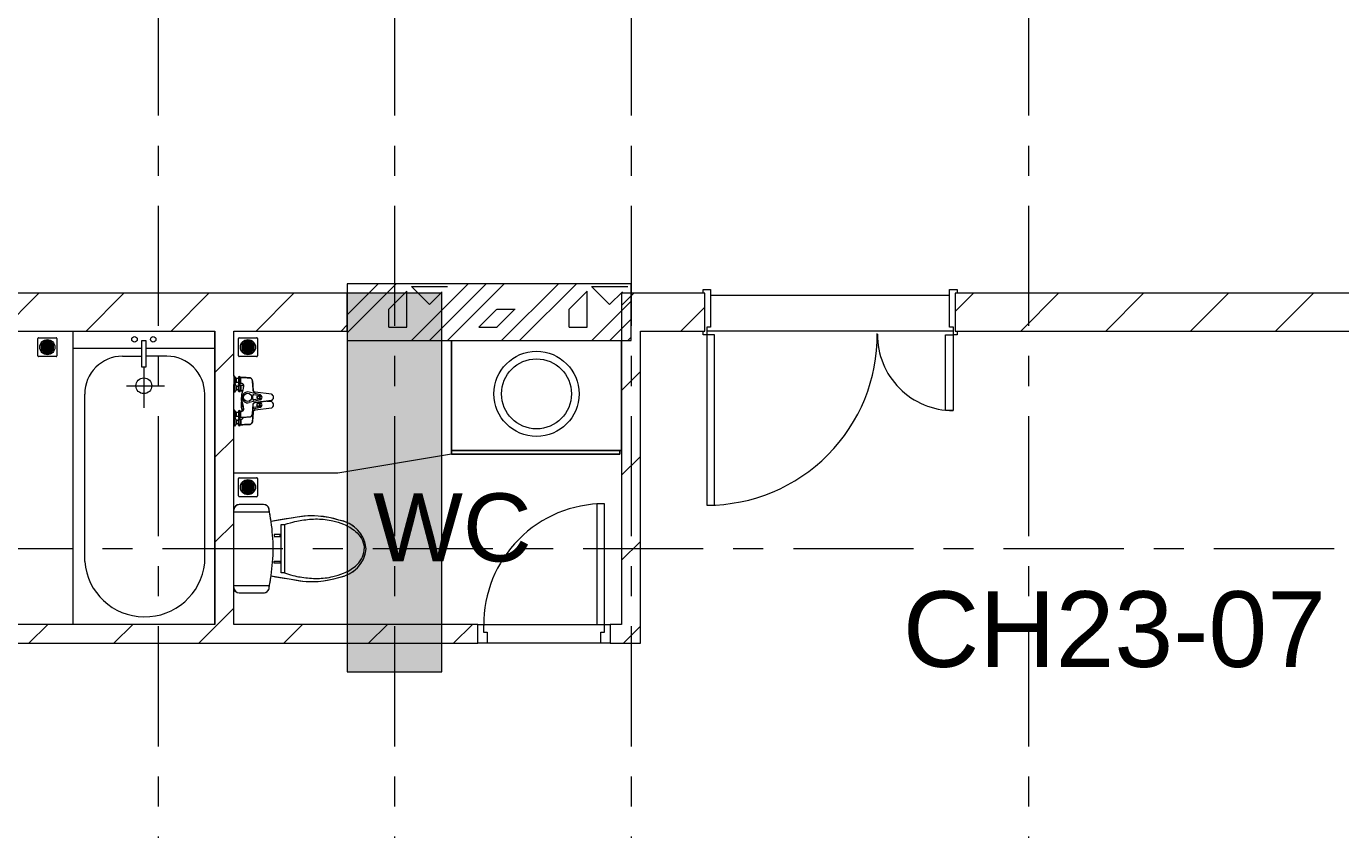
# Model space of a CAD drawing. Header units: millimetres. Extents: x -20144 to 117103, y -11426 to 48263.
# Drawn here: x 93754 to 100701, y 6965 to 11211 of the extents above; entities that cross this region are included whole.
import ezdxf

# ---------------------------------------------------------------- set-up
doc = ezdxf.new("R2010")
doc.units = ezdxf.units.MM
doc.linetypes.add('Grid Line', pattern=[22.225, 12.7, -3.175, 3.175, -3.175])
for name, color, linetype, lineweight in [('CHU', 181, 'Continuous', 5), ('CUA', 31, 'Continuous', 9), ('HATCH-TUONG', 152, 'Continuous', 9), ('NET CAT', 3, 'Continuous', 5), ('NET-CAT', 3, 'Continuous', 9), ('NET-THAY', 2, 'Continuous', 15), ('THIET-BI', 44, 'Continuous', 5), ('TRUC', 225, 'Continuous', 5)]:
    doc.layers.add(name, color=color, linetype=linetype, lineweight=lineweight)
doc.styles.add('Arial_4', font='arial.ttf', dxfattribs={"height": 360})
doc.styles.add('Arial_5', font='arial.ttf', dxfattribs={"height": 400})
pattern_1 = [(45, (71000, 0), (-224.5064, 224.5064), [])]

# ---------------------------------------------------------------- blocks, each defined once
blk = doc.blocks.new('ALC1807-ASCENT PLAZA-KET CAU 1_rvt-1-MẶT BẰNG TẦNG 5 ĐẾN TẦNG 22')
at = {"layer": 'NET CAT'}
blk.add_hatch(color=7, dxfattribs=at).paths.add_polyline_path([(24950.5, 7799.9), (24950.5, 9799.9), (24450.5, 9799.9), (24450.5, 7799.9)], flags=0)
at = {"layer": 'NET CAT', "color": 90, "lineweight": 13}
for p, q in [((24950.5, 9799.9), (24450.5, 9799.9)), ((24450.5, 9799.9), (24450.5, 7799.9)), ((24950.5, 7799.9), (24950.5, 9799.9)), ((24450.5, 7799.9), (24950.5, 7799.9))]:
    blk.add_line(p, q, dxfattribs=at)
blk = doc.blocks.new('X-LA - X-LA-610495-MẶT BẰNG TẦNG 23')
at = {"layer": 'THIET-BI'}
for p, q in [((-450, -18.4), (-450, -600)), ((-450, -600), (-450, -18.4)), ((450, -600), (450, -18.4)), ((450, -18.4), (450, -600)), ((-450, -600), (450, -600)), ((450, -600), (-450, -600))]:
    blk.add_line(p, q, dxfattribs=at)
for radius in [225, 185]:
    blk.add_circle((0, -300), radius, dxfattribs=at)
blk = doc.blocks.new('X-SEN - X-SEN-410583-MẶT BẰNG TẦNG 23')
at = {"layer": 'THIET-BI'}
for p, q in [((-67.5, 0), (-112.5, 0)), ((-112.5, 0), (-112.5, -3.8)), ((-112.5, 0), (-67.5, 0)), ((-112.5, -3.8), (-112.5, 0)), ((-67.5, -3.8), (-67.5, 0)), ((-67.5, 0), (-67.5, -3.8)), ((112.5, 0), (67.5, 0)), ((67.5, 0), (67.5, -3.8)), ((67.5, 0), (67.5, -3.8)), ((112.5, 0), (67.5, 0)), ((112.5, -3.8), (112.5, 0)), ((112.5, -3.8), (112.5, 0)), ((-112.5, -3.8), (-99.9, -12.6)), ((-67.5, -3.8), (-112.5, -3.8)), ((-112.5, -3.8), (-99.9, -12.6)), ((-99.9, -25.3), (-107.2, -25.3)), ((-72.8, -25.3), (-107.2, -25.3)), ((-107.2, -34.3), (-105.1, -34.3)), ((-107.2, -34.3), (-72.8, -34.3)), ((-105.1, -34.3), (-105.1, -37.2)), ((-105.1, -34.3), (-105.1, -37.2)), ((-74.9, -34.3), (-105.1, -34.3)), ((-105.1, -37.2), (-74.9, -37.2)), ((-99.9, -12.6), (-99.9, -25.3)), ((-99.9, -12.6), (-80.1, -12.6)), ((-80.1, -12.6), (-99.9, -12.6)), ((-99.9, -12.6), (-99.9, -25.3)), ((-80.1, -12.6), (-67.5, -3.8)), ((-80.1, -12.6), (-67.5, -3.8)), ((-80.1, -25.3), (-80.1, -12.6)), ((-80.1, -25.3), (-80.1, -12.6)), ((-72.8, -25.3), (-80.1, -25.3)), ((-74.9, -37.2), (-74.9, -34.3)), ((-74.9, -34.3), (-72.8, -34.3)), ((-74.9, -37.2), (-74.9, -34.3)), ((67.5, -3.8), (80.1, -12.6)), ((112.5, -3.8), (67.5, -3.8)), ((67.5, -3.8), (80.1, -12.6)), ((80.1, -25.3), (72.8, -25.3)), ((107.2, -25.3), (72.8, -25.3)), ((72.8, -34.3), (74.9, -34.3)), ((72.8, -34.3), (107.2, -34.3)), ((74.9, -34.3), (74.9, -37.2)), ((74.9, -34.3), (74.9, -37.2)), ((105.1, -34.3), (74.9, -34.3)), ((74.9, -37.2), (105.1, -37.2)), ((80.1, -12.6), (80.1, -25.3)), ((99.9, -12.6), (80.1, -12.6)), ((80.1, -12.6), (99.9, -12.6)), ((99.9, -12.6), (80.1, -12.6)), ((80.1, -12.6), (80.1, -25.3)), ((99.9, -12.6), (112.5, -3.8)), ((99.9, -12.6), (112.5, -3.8)), ((99.9, -25.3), (99.9, -12.6)), ((99.9, -25.3), (99.9, -12.6)), ((107.2, -25.3), (99.9, -25.3)), ((105.1, -37.2), (105.1, -34.3)), ((105.1, -34.3), (107.2, -34.3)), ((105.1, -37.2), (105.1, -34.3)), ((-12.9, -141.7), (-27.6, -80.8)), ((-27.3, -113.1), (-17.5, -199.2)), ((-17.5, -199.2), (-27.3, -113.1)), ((-7.7, -139.6), (-13.8, -105.5)), ((7.7, -139.6), (13.8, -105.5)), ((12.9, -141.7), (27.6, -80.8)), ((17.5, -199.2), (27.3, -113.1)), ((17.5, -199.2), (27.3, -113.1))]:
    blk.add_line(p, q, dxfattribs=at)
for centre, radius in [((0, -73.2), 21.5), ((0, -130.1), 7.2)]:
    blk.add_circle(centre, radius, dxfattribs=at)
for centre, radius, start, end in [((-102.9, -29.8), 6.9, 148.02464, 211.97536), ((-102.9, -29.8), 6.9, 148.02464, 211.97536), ((-107.2, -27.1), 1.8, 90, 148.02464), ((-107.2, -27.1), 1.8, 90, 148.02464), ((-107.2, -32.5), 1.8, 211.97536, 270), ((-107.2, -32.5), 1.8, 211.97536, 270), ((-112.5, -29.8), 6.9, 319.28447, 40.71553), ((-94.4, -29.8), 6.9, 139.28447, 220.71553), ((-85.4, -29.8), 6.9, 319.28447, 40.71553), ((-67.5, -29.8), 6.9, 139.28447, 220.71553), ((-72.8, -27.1), 1.8, 31.97536, 90), ((-72.8, -27.1), 1.8, 31.97536, 90), ((-72.8, -32.5), 1.8, 270, 328.02464), ((-72.8, -32.5), 1.8, 270, 328.02464), ((-77.1, -29.8), 6.9, 328.02464, 31.97536), ((-77.1, -29.8), 6.9, 328.02464, 31.97536), ((-0.4, -73.2), 28.3, 89.25175, 195.66926), ((0.4, -73.2), 28.3, 344.33074, 90.74825), ((77.1, -29.8), 6.9, 148.02464, 211.97536), ((77.1, -29.8), 6.9, 148.02464, 211.97536), ((72.8, -27.1), 1.8, 90, 148.02464), ((72.8, -27.1), 1.8, 90, 148.02464), ((72.8, -32.5), 1.8, 211.97536, 270), ((72.8, -32.5), 1.8, 211.97536, 270), ((67.5, -29.8), 6.9, 319.28447, 40.71553), ((85.6, -29.8), 6.9, 139.28447, 220.71553), ((94.6, -29.8), 6.9, 319.28447, 40.71553), ((112.5, -29.8), 6.9, 139.28447, 220.71553), ((107.2, -27.1), 1.8, 31.97536, 90), ((107.2, -27.1), 1.8, 31.97536, 90), ((107.2, -32.5), 1.8, 270, 328.02464), ((107.2, -32.5), 1.8, 270, 328.02464), ((102.9, -29.8), 6.9, 328.02464, 31.97536), ((102.9, -29.8), 6.9, 328.02464, 31.97536), ((-9.4, -104.7), 4.5, 74.07034, 190.15556), ((-0.4, -73.2), 28.3, 254.07034, 270.74825), ((0.4, -73.2), 28.3, 269.25175, 285.92966), ((9.4, -104.7), 4.5, 349.84444, 105.92966), ((0, -191), 19.3, 205.0481, 334.9519), ((0, -191), 19.3, 205.0481, 334.9519), ((0, -134.7), 14.7, 208.41441, 331.58559), ((0, -136.6), 8.24, 201.12938, 338.87062)]:
    blk.add_arc(centre, radius, start, end, dxfattribs=at)
for points, knots in [([(-105.1, -37.2), (-105.1, -39.1), (-104.9, -42.9), (-104.7, -48.5), (-104.5, -54.2), (-104.2, -61.7), (-103.9, -68.4), (-103.8, -73.6), (-103.7, -75.5), (-103.7, -76.7), (-103.6, -77.6), (-103.6, -78.6), (-103.6, -79.8), (-103.6, -81), (-103.5, -81.8), (-103.5, -82.3), (-103.5, -82.6), (-103.4, -83), (-103.4, -83.5), (-103.3, -84.3), (-103.2, -85.5), (-103.1, -86.6), (-102.8, -87.6), (-102.6, -88.2), (-102.3, -88.9), (-101.9, -89.7), (-101.3, -90.8), (-100.6, -91.7), (-100, -92.5), (-99, -93.6), (-97.8, -94.7), (-96.2, -95.8), (-95, -96.6), (-93.7, -97.2), (-92.4, -97.7), (-91.2, -98.1), (-90.3, -98.4), (-89.6, -98.5), (-88.9, -98.7), (-88, -98.8), (-86.8, -99), (-85.6, -99.1), (-84.7, -99.1), (-84, -99.2), (-83.3, -99.3), (-82.3, -99.4), (-81.2, -99.5), (-79.7, -99.6), (-77.9, -99.8), (-75.5, -100), (-72.8, -100.2), (-70, -100.5), (-66.3, -100.8), (-61.6, -101.2), (-56, -101.5), (-51.7, -101.8), (-48.8, -101.9), (-47.3, -101.9), (-46.1, -101.9), (-45.1, -102), (-44.4, -102), (-43.6, -102), (-42.6, -102), (-41.4, -102), (-40.1, -102), (-39.3, -102.1), (-38.8, -102.1), (-38.5, -102.2), (-38.1, -102.2), (-37.6, -102.3), (-36.8, -102.4), (-35.6, -102.6), (-34.3, -103), (-33.2, -103.5), (-32.5, -104), (-31.7, -104.6), (-30.5, -105.7), (-29, -107.6), (-27.9, -110.1), (-27.4, -112), (-27.3, -113.1)], [0, 0, 0, 0, 0.041667, 0.083333, 0.125, 0.166667, 0.25, 0.270833, 0.28125, 0.291667, 0.296875, 0.302083, 0.3125, 0.322917, 0.328125, 0.330729, 0.333333, 0.335938, 0.338542, 0.34375, 0.354167, 0.364583, 0.369792, 0.375, 0.380208, 0.385417, 0.395833, 0.40625, 0.411458, 0.416667, 0.4375, 0.447917, 0.458333, 0.46875, 0.479167, 0.489583, 0.494792, 0.5, 0.505208, 0.510417, 0.520833, 0.53125, 0.536458, 0.541667, 0.546875, 0.552083, 0.5625, 0.572917, 0.583333, 0.604167, 0.625, 0.645833, 0.666667, 0.708333, 0.75, 0.791667, 0.802083, 0.8125, 0.822917, 0.828125, 0.833333, 0.838542, 0.84375, 0.854167, 0.864583, 0.869792, 0.872396, 0.875, 0.877604, 0.880208, 0.885417, 0.895833, 0.90625, 0.916667, 0.921875, 0.927083, 0.9375, 0.958333, 0.979167, 1, 1, 1, 1]), ([(-105.1, -37.2), (-104.5, -52.3), (-103.9, -68.7), (-103.3, -87.5), (-99.6, -93.9), (-92.4, -98.5), (-72.6, -100.1), (-54, -102.2), (-33.9, -102), (-28.7, -107.4), (-27.8, -111), (-27.3, -113.1)], [0, 0, 0, 0, 45.441328, 49.333631, 56.110562, 66.562664, 73.682324, 114.966912, 125.570438, 129.900151, 136.284558, 136.284558, 136.284558, 136.284558]), ([(0, -41), (-2, -40.9), (-5.6, -40.9), (-10.3, -41.2), (-14.4, -41.6), (-18, -42.2), (-21.2, -42.9), (-24.2, -43.7), (-27.1, -44.6), (-30, -45.4), (-32.9, -46.3), (-35.8, -47.2), (-38.8, -47.9), (-41.8, -48.6), (-45.1, -49.2), (-48.4, -49.8), (-51.8, -50.2), (-54.8, -50.5), (-56.9, -50.7), (-58.1, -50.8), (-59, -50.9), (-59.9, -51), (-60.8, -51), (-61.7, -51), (-62.4, -51), (-63, -51), (-63.6, -51), (-64.4, -50.9), (-65.1, -50.8), (-65.7, -50.7), (-66.1, -50.6), (-66.5, -50.5), (-67.1, -50.4), (-68.1, -50.1), (-69.1, -49.6), (-70.1, -49), (-71.1, -48.3), (-72, -47.4), (-72.8, -46.6), (-73.3, -45.8), (-73.8, -45.1), (-74.1, -44.3), (-74.4, -43.5), (-74.6, -42.6), (-74.7, -41.9), (-74.8, -41.3), (-74.8, -40.9), (-74.9, -40.4), (-74.9, -39.8), (-74.9, -38.8), (-74.9, -37.9), (-74.9, -37.2)], [0, 0, 0, 0, 0.041667, 0.083333, 0.125, 0.166667, 0.208333, 0.25, 0.291667, 0.333333, 0.375, 0.416667, 0.458333, 0.5, 0.541667, 0.583333, 0.625, 0.666667, 0.6875, 0.697917, 0.708333, 0.71875, 0.729167, 0.739583, 0.75, 0.755208, 0.760417, 0.770833, 0.78125, 0.786458, 0.791667, 0.796875, 0.802083, 0.8125, 0.833333, 0.84375, 0.854167, 0.875, 0.885417, 0.895833, 0.90625, 0.916667, 0.927083, 0.9375, 0.947917, 0.953125, 0.958333, 0.963542, 0.96875, 0.979167, 1, 1, 1, 1]), ([(-74.9, -37.2), (-74.9, -39.9), (-75, -44.9), (-67.9, -51.6), (-55.3, -50.7), (-39.4, -48.7), (-24.4, -43.4), (-11.8, -40.7), (0, -41)], [0, 0, 0, 0, 8.475038, 15.961674, 29.255673, 47.963091, 70.422589, 93.837243, 93.837243, 93.837243, 93.837243]), ([(74.9, -37.2), (74.9, -37.9), (74.9, -38.8), (74.9, -39.8), (74.9, -40.4), (74.8, -40.9), (74.8, -41.3), (74.7, -41.9), (74.6, -42.6), (74.4, -43.3), (74.3, -43.9), (74.1, -44.4), (73.8, -45.1), (73.3, -45.8), (72.8, -46.6), (72, -47.4), (71.1, -48.3), (70.1, -49), (69.1, -49.6), (68.1, -50.1), (67.1, -50.4), (66.5, -50.5), (66.1, -50.6), (65.7, -50.7), (65.1, -50.8), (64.4, -50.9), (63.5, -51), (62.7, -51), (62.1, -51), (61.5, -51), (60.8, -51), (59.9, -51), (59, -50.9), (58.1, -50.8), (56.9, -50.7), (54.8, -50.5), (51.8, -50.2), (47.2, -49.6), (41.8, -48.7), (36.8, -47.4), (32.9, -46.3), (30, -45.4), (27.1, -44.6), (24.2, -43.7), (21.2, -42.9), (18, -42.2), (14.4, -41.6), (10.3, -41.2), (5.6, -40.9), (2, -40.9), (0, -41)], [0, 0, 0, 0, 0.020833, 0.03125, 0.036458, 0.041667, 0.046875, 0.052083, 0.0625, 0.072917, 0.078125, 0.083333, 0.09375, 0.104167, 0.114583, 0.125, 0.145833, 0.15625, 0.166667, 0.1875, 0.197917, 0.203125, 0.208333, 0.213542, 0.21875, 0.229167, 0.239583, 0.25, 0.255208, 0.260417, 0.270833, 0.28125, 0.291667, 0.302083, 0.3125, 0.333333, 0.375, 0.416667, 0.5, 0.583333, 0.625, 0.666667, 0.708333, 0.75, 0.791667, 0.833333, 0.875, 0.916667, 0.958333, 1, 1, 1, 1]), ([(74.9, -37.2), (74.9, -39.9), (75, -44.9), (67.9, -51.6), (55.3, -50.7), (39.4, -48.7), (24.4, -43.4), (11.8, -40.7), (0, -41)], [0, 0, 0, 0, 8.475038, 15.961674, 29.255673, 47.963091, 70.422589, 93.837243, 93.837243, 93.837243, 93.837243]), ([(27.3, -113.1), (27.4, -112), (27.9, -110.1), (29, -107.6), (30.5, -105.7), (31.7, -104.6), (32.5, -104), (33.2, -103.5), (34.3, -103), (35.6, -102.6), (36.8, -102.4), (37.6, -102.3), (38.1, -102.2), (38.5, -102.2), (38.8, -102.1), (39.3, -102.1), (40.1, -102), (41.4, -102), (42.6, -102), (43.6, -102), (44.4, -102), (45.1, -102), (46.1, -101.9), (47.3, -101.9), (48.8, -101.9), (51.7, -101.8), (57.9, -101.4), (65.3, -100.9), (72.8, -100.2), (76.9, -99.8), (79.7, -99.6), (81.2, -99.5), (82.3, -99.4), (83.3, -99.3), (84, -99.2), (84.7, -99.1), (85.6, -99.1), (86.8, -99), (88, -98.8), (88.9, -98.7), (89.6, -98.5), (90.3, -98.4), (91.2, -98.1), (92.4, -97.7), (93.7, -97.2), (95, -96.6), (96.2, -95.8), (97.8, -94.7), (99.2, -93.4), (100.4, -91.9), (101.3, -90.8), (101.9, -89.7), (102.3, -88.9), (102.6, -88.2), (102.8, -87.6), (103.1, -86.6), (103.2, -85.5), (103.3, -84.3), (103.4, -83.5), (103.4, -83), (103.5, -82.6), (103.5, -82.3), (103.5, -81.8), (103.6, -81), (103.6, -79.8), (103.6, -78.6), (103.6, -77.6), (103.7, -76.7), (103.7, -75.5), (103.8, -73.6), (103.9, -70.3), (104.1, -65.5), (104.5, -54.2), (104.8, -44.8), (105.1, -37.2)], [0, 0, 0, 0, 0.020833, 0.041667, 0.0625, 0.072917, 0.078125, 0.083333, 0.09375, 0.104167, 0.114583, 0.119792, 0.122396, 0.125, 0.127604, 0.130208, 0.135417, 0.145833, 0.15625, 0.161458, 0.166667, 0.171875, 0.177083, 0.1875, 0.197917, 0.208333, 0.25, 0.333333, 0.375, 0.416667, 0.427083, 0.4375, 0.447917, 0.453125, 0.458333, 0.463542, 0.46875, 0.479167, 0.489583, 0.494792, 0.5, 0.505208, 0.510417, 0.520833, 0.53125, 0.541667, 0.552083, 0.5625, 0.583333, 0.59375, 0.604167, 0.614583, 0.619792, 0.625, 0.630208, 0.635417, 0.645833, 0.65625, 0.661458, 0.664062, 0.666667, 0.669271, 0.671875, 0.677083, 0.6875, 0.697917, 0.703125, 0.708333, 0.71875, 0.729167, 0.75, 0.791667, 0.833333, 1, 1, 1, 1]), ([(105.1, -37.2), (104.5, -52.3), (103.9, -68.7), (103.3, -87.5), (99.6, -93.9), (92.4, -98.5), (72.6, -100.1), (54, -102.2), (33.9, -102), (28.7, -107.4), (27.8, -111), (27.3, -113.1)], [0, 0, 0, 0, 45.441328, 49.333631, 56.110562, 66.562664, 73.682324, 114.966912, 125.570438, 129.900151, 136.284558, 136.284558, 136.284558, 136.284558])]:
    blk.add_open_spline(points, degree=3, knots=knots, dxfattribs=at)
blk = doc.blocks.new('CUA VAO CAN HO_0001 - Type 1-434610-MẶT BẰNG TẦNG 23')
at = {"layer": 'CUA', "lineweight": 5}
for p, q in [((-570, 97.7), (-570, 117.7)), ((-570, 117.7), (-530, 117.7)), ((-560, 97.7), (-570, 97.7)), ((-560, -102.3), (-560, 97.7)), ((-530, 117.7), (-530, -81.3)), ((733, 117.7), (773, 117.7)), ((733, -81.3), (733, 117.7)), ((763, 97.7), (763, -102.3)), ((773, 97.7), (763, 97.7)), ((773, 117.7), (773, 97.7)), ((-570, -102.3), (-560, -102.3)), ((-570, -122.3), (-570, -102.3)), ((-550, -122.3), (-570, -122.3)), ((-550, -81.3), (-550, -122.3)), ((-530, -81.3), (-550, -81.3)), ((753, -81.3), (733, -81.3)), ((753, -122.3), (753, -81.3)), ((773, -122.3), (753, -122.3)), ((763, -102.3), (773, -102.3)), ((773, -102.3), (773, -122.3))]:
    blk.add_line(p, q, dxfattribs=at)
at = {"layer": 'CUA'}
for p, q in [((-509, -122.3), (-549, -122.3)), ((-549, -122.3), (-549, -1022.3)), ((-509, -1022.3), (-509, -122.3)), ((712, -122.3), (752, -122.3)), ((712, -522.3), (712, -122.3)), ((752, -122.3), (752, -522.3)), ((752, -522.3), (712, -522.3)), ((-549, -1022.3), (-509, -1022.3))]:
    blk.add_line(p, q, dxfattribs=at)
at = {"layer": 'CUA', "lineweight": 5}
for centre, radius, start, end in [((-549, -122.3), 900, 270, 0.5), ((752, -122.3), 400, 179.5, 270)]:
    blk.add_arc(centre, radius, start, end, dxfattribs=at)
blk = doc.blocks.new('X-XI - X-XI-V96-MẶT BẰNG TẦNG 23')
at = {"layer": 'THIET-BI'}
for p, q in [((-230.6, -16.8), (-233.2, -33.2)), ((-233.2, -29), (-233.2, -157.9)), ((-233.2, -29), (-233.2, -157.9)), ((-233.2, -33.2), (-233.2, -45)), ((-233.2, -45), (-233.2, -157.9)), ((-227.9, -12.2), (-230.6, -16.8)), ((-222, -6.1), (-227.9, -12.2)), ((-212.4, -1.2), (-222, -6.1)), ((-204.7, -0.1), (-212.4, -1.2)), ((-194.6, -0.1), (-194.6, -185.7)), ((194.6, -0.1), (194.6, -186.1)), ((215, -2.1), (204.6, -0.1)), ((219.3, -4.2), (215, -2.1)), ((224.8, -8.5), (219.3, -4.2)), ((227.7, -12), (224.8, -8.5)), ((231.6, -19.3), (227.7, -12)), ((233.2, -29), (231.6, -19.3)), ((233.2, -157.9), (233.2, -29)), ((233.2, -157.9), (233.2, -29)), ((233.2, -157.9), (233.2, -29)), ((-233.2, -157.9), (-232.9, -162.1)), ((-232.9, -162.1), (-231, -169.1)), ((-231, -169.1), (-228, -174.5)), ((-228, -174.5), (-224.2, -178.9)), ((-224.2, -178.9), (-216.9, -183.9)), ((-216.9, -183.9), (-209.4, -186.4)), ((-209.4, -186.4), (-202.4, -187.7)), ((-202.4, -187.7), (-192, -189.7)), ((-192, -189.7), (-184.2, -191.1)), ((-184.2, -191.1), (-168, -193.8)), ((-168, -193.8), (-149.9, -196.6)), ((-143.8, -197.5), (-166.7, -335.2)), ((-143.8, -197.5), (-166.7, -335.2)), ((-149.9, -196.6), (-143.8, -197.5)), ((-143.8, -197.5), (-147.8, -221.1)), ((143.8, -197.5), (212.9, -185.5)), ((166.7, -335.2), (143.8, -197.5)), ((166.7, -335.2), (143.8, -197.5)), ((146.9, -216.1), (143.8, -197.5)), ((212.9, -185.5), (220.8, -181.7)), ((220.8, -181.7), (226.5, -176.5)), ((226.5, -176.5), (231.9, -166.7)), ((231.9, -166.7), (233.2, -157.9)), ((-155.3, -266.3), (-157.7, -280.9)), ((-147.8, -221.1), (-155.3, -266.3)), ((-127.7, -249.9), (127.7, -249.9)), ((-127.7, -267.8), (-127.7, -249.9)), ((-8.6, -267.8), (-127.7, -267.8)), ((-76.6, -213.5), (-66.1, -213.5)), ((-76.6, -245), (-76.6, -213.5)), ((-66.1, -245), (-76.6, -245)), ((-66.1, -213.5), (-66.1, -245)), ((127.7, -267.8), (-8.6, -267.8)), ((64, -213.5), (64, -245)), ((74.4, -213.5), (64, -213.5)), ((64, -245), (74.4, -245)), ((74.4, -245), (74.4, -213.5)), ((127.7, -249.9), (127.7, -267.8)), ((151.8, -245.3), (146.9, -216.1)), ((157.2, -277.8), (151.8, -245.3)), ((161.7, -304.9), (157.2, -277.8)), ((-164.6, -322), (-168.9, -349)), ((-161.5, -303.8), (-164.6, -322)), ((-157.7, -280.9), (-161.5, -303.8)), ((166.7, -335.2), (161.7, -304.9)), ((171.6, -371), (166.7, -335.2)), ((-172.5, -383), (-173.5, -402.2)), ((-173.5, -402.2), (-173.1, -436.1)), ((-171, -365.1), (-172.5, -383)), ((-168.9, -349), (-171, -365.1)), ((173.2, -395.8), (171.6, -371)), ((173.5, -426.5), (173.2, -395.8)), ((-173.1, -436.1), (-172.5, -446.5)), ((-172.5, -446.5), (-169.6, -474.8)), ((-169.6, -474.8), (-166.5, -495.3)), ((165.2, -502.3), (172.5, -446.5)), ((172.5, -446.5), (173.5, -426.5)), ((-166.5, -495.3), (-161.1, -520.9)), ((-161.1, -520.9), (-151.4, -555.9)), ((151.4, -555.9), (155.1, -543.7)), ((155.1, -543.7), (161.7, -518.5)), ((161.7, -518.5), (165.2, -502.3)), ((-151.4, -555.9), (-143.5, -587)), ((-143.5, -587), (-131.8, -612.8)), ((-131.8, -612.8), (-121.7, -628.9)), ((114.1, -638.9), (131.6, -613.2)), ((131.6, -613.2), (145.5, -581)), ((145.5, -581), (151.4, -555.9)), ((-121.7, -628.9), (-100.2, -653.8)), ((-100.2, -653.8), (-87.5, -664.8)), ((-87.5, -664.8), (-69.9, -676.9)), ((-69.9, -676.9), (-49.6, -687.2)), ((-49.6, -687.2), (-19.9, -696.9)), ((0, -700.2), (34.6, -692.9)), ((34.6, -692.9), (60.8, -681.9)), ((60.8, -681.9), (86, -665.9)), ((86, -665.9), (100.2, -653.8)), ((100.2, -653.8), (114.1, -638.9)), ((-19.9, -696.9), (0, -700.2))]:
    blk.add_line(p, q, dxfattribs=at)
for centre, radius, start, end in [((-204.3, -29), 29, 90.94167, 180), ((-204.3, -29), 29, 90.32865, 180), ((204.3, -29), 29, 0, 89.67135), ((204.3, -29), 29, 360, 89.05833), ((-204.3, -157.9), 29, 180, 259.85987), ((-204.3, -157.9), 29, 180, 259.85987), ((18.1, 960), 1168.8, 258.77622, 262.03475), ((18.1, 960), 1168.8, 258.77622, 262.03475), ((18.1, 960), 1168.8, 262.14467, 269.16333), ((-16, 957.7), 1166.4, 270.83748, 277.76826), ((-18.1, 960), 1168.8, 277.96525, 281.22378), ((-18.1, 960), 1168.8, 277.96525, 281.22378), ((204.3, -157.9), 29, 280.14013, 360), ((204.3, -157.9), 29, 280.14013, 0), ((287.1, -414.4), 460.7, 170.09406, 197.88556), ((287.1, -414.4), 460.7, 170.09406, 197.88556), ((-287.1, -414.4), 460.7, 342.11444, 9.90594), ((-287.1, -414.4), 460.7, 342.11444, 9.90594), ((18.2, -529.6), 171.6, 188.82666, 263.90979), ((18.2, -529.6), 171.6, 188.82666, 263.90979), ((-18.2, -529.6), 171.6, 276.09021, 351.17334), ((-18.2, -529.6), 171.6, 276.09021, 351.17334)]:
    blk.add_arc(centre, radius, start, end, dxfattribs=at)
for points in [[(-127.7, -267.8), (-143.4, -315.6), (-152.2, -364.8), (-160.3, -442.2), (-151, -516.8), (-129.6, -585.3), (-93.5, -652), (-37.5, -689.3), (-2.9, -689.4), (0, -689.4)], [(127.7, -267.8), (143.4, -315.6), (152.2, -364.8), (160.3, -442.2), (151, -516.8), (129.6, -585.3), (93.5, -652), (37.5, -689.3), (2.9, -689.4), (0, -689.4)]]:
    blk.add_open_spline(points, degree=3, knots=[12.724379, 12.724379, 12.724379, 12.724379, 75.096459, 151.912755, 228.70098, 282.501534, 351.034079, 439.49288, 447.51098, 447.51098, 447.51098, 447.51098], dxfattribs=at)
blk = doc.blocks.new('X-BON TAM - X-BON TAM 1500-629887-MẶT BẰNG TẦNG 23')
at = {"layer": 'THIET-BI'}
for p, q in [((-375, -9.9), (-375, -1559.9)), ((-375, -9.9), (-375, -1559.9)), ((12.9, -61.4), (-12.9, -61.4)), ((-12.9, -61.4), (-12.9, -198.5)), ((12.9, -198.5), (12.9, -61.4)), ((375, -1560), (375, -9.9)), ((375, -1560), (375, -9.9)), ((-375, -100), (-12.9, -100)), ((12.9, -100), (375, -100)), ((-112.7, -142.6), (-12.9, -142.6)), ((-12.9, -198.5), (12.9, -198.5)), ((0, -198.5), (0, -415.4)), ((121.7, -142.6), (12.9, -142.6)), ((-312.7, -1227.8), (-312.7, -342.6)), ((-91.8, -298.7), (108.5, -298.7)), ((321.7, -1236.1), (321.7, -342.6))]:
    blk.add_line(p, q, dxfattribs=at)
for centre, radius in [((-49.4, -53.5), 14.5), ((49.4, -53.5), 14.5), ((0, -298.7), 41.7)]:
    blk.add_circle(centre, radius, dxfattribs=at)
for centre, radius, start, end in [((-112.7, -342.6), 200, 90, 180), ((121.7, -342.6), 200, 360, 90), ((4.9, -1201.3), 318.7, 184.7583, 353.73509)]:
    blk.add_arc(centre, radius, start, end, dxfattribs=at)
blk = doc.blocks.new('X-LA1 - X-LA-V103-MẶT BẰNG TẦNG 23')
at = {"layer": 'THIET-BI'}
for p, q in [((-445, 550), (445, 550)), ((-445, 531.6), (-445, 550)), ((445, 550), (-445, 550)), ((-445, 550), (-445, 531.6)), ((445, 550), (445, 531.6)), ((445, 531.6), (445, 550))]:
    blk.add_line(p, q, dxfattribs=at)
blk = doc.blocks.new('CUA WC - Type 1-374201-MẶT BẰNG TẦNG 23')
at = {"layer": 'CUA', "lineweight": 5}
for p, q in [((-248.5, -52.3), (-248.5, 47.7)), ((-248.5, 47.7), (-198.5, 47.7)), ((-198.5, 47.7), (-198.5, -11.3)), ((401.5, 47.7), (451.5, 47.7)), ((401.5, -11.3), (401.5, 47.7)), ((451.5, 47.7), (451.5, -52.3)), ((-218.5, -52.3), (-248.5, -52.3)), ((-218.5, -11.3), (-218.5, -52.3)), ((-198.5, -11.3), (-218.5, -11.3)), ((421.5, -11.3), (401.5, -11.3)), ((421.5, -52.3), (421.5, -11.3)), ((451.5, -52.3), (421.5, -52.3))]:
    blk.add_line(p, q, dxfattribs=at)
at = {"layer": 'CUA'}
for p, q in [((-177.5, -52.3), (-217.5, -52.3)), ((-217.5, -52.3), (-217.5, -690.3)), ((-177.5, -690.3), (-177.5, -52.3)), ((-217.5, -690.3), (-177.5, -690.3))]:
    blk.add_line(p, q, dxfattribs=at)
at = {"layer": 'CUA', "lineweight": 5}
blk.add_arc((-217.5, -52.3), 638, 270, 0.5, dxfattribs=at)
blk = doc.blocks.new('X-PHEU - X-PHEU-444926-MẶT BẰNG TẦNG 23')
at = {"layer": 'THIET-BI'}
for p, q in [((25, 29), (25, 121)), ((29, 125), (121, 125)), ((42.5, 90.5), (42.5, 59.5)), ((47.5, 51.8), (47.5, 98.2)), ((52.5, 103.1), (52.5, 46.9)), ((57.5, 43.5), (57.5, 106.5)), ((62.5, 108.8), (62.5, 41.2)), ((67.5, 39.8), (67.5, 110.2)), ((72.5, 110.9), (72.5, 78.1)), ((72.5, 71.9), (72.5, 39.1)), ((77.5, 78.1), (77.5, 110.9)), ((77.5, 39.1), (77.5, 71.9)), ((82.5, 110.2), (82.5, 39.8)), ((87.5, 41.2), (87.5, 108.8)), ((92.5, 106.5), (92.5, 43.5)), ((97.5, 46.9), (97.5, 103.1)), ((102.5, 98.2), (102.5, 51.8)), ((107.5, 59.5), (107.5, 90.5)), ((125, 121), (125, 29)), ((121, 25), (29, 25))]:
    blk.add_line(p, q, dxfattribs=at)
blk.add_circle((75, 75), 40, dxfattribs=at)
for centre, radius, start, end in [((29, 121), 4, 90, 180), ((75, 75), 36, 139.80824, 154.52563), ((75, 75), 36, 119.0853, 128.68219), ((75, 75), 36, 102.0247, 110.31751), ((75, 75), 4, 128.68219, 231.31781), ((75, 75), 36, 90, 93.98208), ((75, 75), 36, 86.01792, 90), ((75, 75), 4, 308.68219, 51.31781), ((75, 75), 36, 69.68249, 77.9753), ((75, 75), 36, 51.31781, 60.9147), ((75, 75), 36, 25.47437, 40.19176), ((121, 121), 4, 0, 90), ((29, 29), 4, 180, 270), ((75, 75), 36, 205.47437, 220.19176), ((75, 75), 36, 231.31781, 240.9147), ((75, 75), 36, 249.68249, 257.9753), ((75, 75), 36, 266.01792, 270), ((75, 75), 36, 270, 273.98208), ((75, 75), 36, 282.0247, 290.31751), ((75, 75), 36, 299.0853, 308.68219), ((75, 75), 36, 319.80824, 334.52563), ((121, 29), 4, 270, 360)]:
    blk.add_arc(centre, radius, start, end, dxfattribs=at)
blk = doc.blocks.new('X-SEN - X-SEN-V104-MẶT BẰNG TẦNG 23')
at = {"layer": 'THIET-BI'}
for p, q in [((-20, 177.2), (-17.5, 199.2)), ((-17.5, 199.2), (-20, 177.2)), ((-12.9, 141.7), (-15, 133.1)), ((-7.7, 139.6), (-12.5, 112.6)), ((7.7, 139.6), (13.8, 105.5)), ((12.9, 141.7), (22.7, 101)), ((17.5, 199.2), (27.3, 113.1)), ((17.5, 199.2), (27.3, 113.1)), ((-110, 5.5), (-99.9, 12.6)), ((-110, 5.5), (-99.9, 12.6)), ((-67.5, 0), (-107.7, 0)), ((-107.7, 0), (-67.5, 0)), ((-67.5, 3.8), (-107.6, 3.8)), ((-107.2, 34.3), (-105.1, 34.3)), ((-107.2, 34.3), (-72.8, 34.3)), ((-99.9, 25.3), (-107.2, 25.3)), ((-72.8, 25.3), (-107.2, 25.3)), ((-105.1, 34.3), (-105.1, 37.2)), ((-105.1, 37.2), (-74.9, 37.2)), ((-105.1, 34.3), (-105.1, 37.2)), ((-74.9, 34.3), (-105.1, 34.3)), ((-99.9, 12.6), (-99.9, 25.3)), ((-99.9, 12.6), (-99.9, 25.3)), ((-99.9, 12.6), (-80.1, 12.6)), ((-80.1, 12.6), (-99.9, 12.6)), ((-80.1, 25.3), (-80.1, 12.6)), ((-72.8, 25.3), (-80.1, 25.3)), ((-80.1, 25.3), (-80.1, 12.6)), ((-80.1, 12.6), (-67.5, 3.8)), ((-80.1, 12.6), (-67.5, 3.8)), ((-74.9, 37.2), (-74.9, 34.3)), ((-74.9, 37.2), (-74.9, 34.3)), ((-74.9, 34.3), (-72.8, 34.3)), ((-67.5, 3.8), (-67.5, 0)), ((-67.5, 0), (-67.5, 3.8)), ((70, 5.5), (80.1, 12.6)), ((70, 5.5), (80.1, 12.6)), ((112.5, 3.8), (72.4, 3.8)), ((112.5, 0), (72.4, 0)), ((112.5, 0), (72.4, 0)), ((72.8, 34.3), (74.9, 34.3)), ((72.8, 34.3), (107.2, 34.3)), ((80.1, 25.3), (72.8, 25.3)), ((107.2, 25.3), (72.8, 25.3)), ((74.9, 34.3), (74.9, 37.2)), ((74.9, 37.2), (105.1, 37.2)), ((74.9, 34.3), (74.9, 37.2)), ((105.1, 34.3), (74.9, 34.3)), ((80.1, 12.6), (80.1, 25.3)), ((80.1, 12.6), (80.1, 25.3)), ((99.9, 12.6), (80.1, 12.6)), ((80.1, 12.6), (99.9, 12.6)), ((99.9, 12.6), (80.1, 12.6)), ((99.9, 25.3), (99.9, 12.6)), ((107.2, 25.3), (99.9, 25.3)), ((99.9, 25.3), (99.9, 12.6)), ((99.9, 12.6), (112.5, 3.8)), ((99.9, 12.6), (112.5, 3.8)), ((105.1, 37.2), (105.1, 34.3)), ((105.1, 37.2), (105.1, 34.3)), ((105.1, 34.3), (107.2, 34.3)), ((112.5, 3.8), (112.5, 0)), ((112.5, 3.8), (112.5, 0))]:
    blk.add_line(p, q, dxfattribs=at)
blk.add_circle((0, 130.1), 7.2, dxfattribs=at)
for centre, radius, start, end in [((0, 191), 19.3, 25.0481, 154.9519), ((0, 191), 19.3, 25.0481, 154.9519), ((0, 134.7), 14.7, 28.41441, 151.58559), ((0, 136.6), 8.24, 21.12938, 158.87062), ((9.4, 104.7), 4.5, 285.83765, 10.15556), ((-102.9, 29.8), 6.9, 148.02464, 211.97536), ((-102.9, 29.8), 6.9, 148.02464, 211.97536), ((-107.2, 32.5), 1.8, 90, 148.02464), ((-107.2, 32.5), 1.8, 90, 148.02464), ((-107.2, 27.1), 1.8, 211.97536, 270), ((-107.2, 27.1), 1.8, 211.97536, 270), ((-112.5, 29.8), 6.9, 319.28447, 40.71553), ((-94.4, 29.8), 6.9, 139.28447, 220.71553), ((-85.4, 29.8), 6.9, 319.28447, 40.71553), ((-67.5, 29.8), 6.9, 139.28447, 220.71553), ((-72.8, 32.5), 1.8, 31.97536, 90), ((-72.8, 32.5), 1.8, 31.97536, 90), ((-72.8, 27.1), 1.8, 270, 328.02464), ((-72.8, 27.1), 1.8, 270, 328.02464), ((-77.1, 29.8), 6.9, 328.02464, 31.97536), ((-77.1, 29.8), 6.9, 328.02464, 31.97536), ((-0.4, 73.2), 28.3, 260.49024, 270.74825), ((0.4, 73.2), 28.3, 269.25175, 293.57071), ((77.1, 29.8), 6.9, 148.02464, 211.97536), ((77.1, 29.8), 6.9, 148.02464, 211.97536), ((72.8, 32.5), 1.8, 90, 148.02464), ((72.8, 32.5), 1.8, 90, 148.02464), ((72.8, 27.1), 1.8, 211.97536, 270), ((72.8, 27.1), 1.8, 211.97536, 270), ((67.5, 29.8), 6.9, 319.28447, 40.71553), ((85.6, 29.8), 6.9, 139.28447, 220.71553), ((94.6, 29.8), 6.9, 319.28447, 40.71553), ((112.5, 29.8), 6.9, 139.28447, 220.71553), ((107.2, 32.5), 1.8, 31.97536, 90), ((107.2, 32.5), 1.8, 31.97536, 90), ((107.2, 27.1), 1.8, 270, 328.02464), ((107.2, 27.1), 1.8, 270, 328.02464), ((102.9, 29.8), 6.9, 328.02464, 31.97536), ((102.9, 29.8), 6.9, 328.02464, 31.97536)]:
    blk.add_arc(centre, radius, start, end, dxfattribs=at)
for points, knots in [([(27.3, 113.1), (27.4, 112), (27.9, 110.1), (29, 107.6), (30.5, 105.7), (31.7, 104.6), (32.5, 104), (33.2, 103.5), (34.3, 103), (35.6, 102.6), (36.8, 102.4), (37.6, 102.3), (38.1, 102.2), (38.5, 102.2), (38.8, 102.1), (39.3, 102.1), (40.1, 102), (41.4, 102), (42.6, 102), (43.6, 102), (44.4, 102), (45.1, 102), (46.1, 101.9), (47.3, 101.9), (48.8, 101.9), (51.7, 101.8), (56, 101.5), (61.6, 101.2), (67.2, 100.7), (72.8, 100.2), (76.9, 99.8), (79.7, 99.6), (81.2, 99.5), (82.3, 99.4), (83.3, 99.3), (84, 99.2), (84.7, 99.1), (85.6, 99.1), (86.8, 99), (88, 98.8), (88.9, 98.7), (89.6, 98.5), (90.3, 98.4), (91.2, 98.1), (92.4, 97.7), (93.7, 97.2), (95, 96.6), (96.2, 95.8), (97.4, 95), (98.5, 94), (99.5, 93), (100.4, 91.9), (101.3, 90.8), (101.9, 89.7), (102.3, 88.9), (102.6, 88.2), (102.8, 87.6), (103.1, 86.6), (103.2, 85.7), (103.3, 84.8), (103.4, 84.1), (103.4, 83.5), (103.4, 83), (103.5, 82.5), (103.5, 81.9), (103.6, 81), (103.6, 79.8), (103.6, 78.3), (103.7, 76.9), (103.7, 75.5), (103.8, 73.6), (103.9, 68.4), (104.2, 61.7), (104.5, 54.2), (104.7, 48.5), (104.9, 42.9), (105.1, 39.1), (105.1, 37.2)], [-1, -1, -1, -1, -0.979167, -0.958333, -0.9375, -0.927083, -0.921875, -0.916667, -0.90625, -0.895833, -0.885417, -0.880208, -0.877604, -0.875, -0.872396, -0.869792, -0.864583, -0.854167, -0.84375, -0.838542, -0.833333, -0.828125, -0.822917, -0.8125, -0.802083, -0.791667, -0.75, -0.708333, -0.666667, -0.625, -0.583333, -0.572917, -0.5625, -0.552083, -0.546875, -0.541667, -0.536458, -0.53125, -0.520833, -0.510417, -0.505208, -0.5, -0.494792, -0.489583, -0.479167, -0.46875, -0.458333, -0.447917, -0.4375, -0.427083, -0.416667, -0.40625, -0.395833, -0.385417, -0.380208, -0.375, -0.369792, -0.364583, -0.354167, -0.348958, -0.34375, -0.338542, -0.335938, -0.333333, -0.328125, -0.322917, -0.3125, -0.302083, -0.291667, -0.28125, -0.270833, -0.25, -0.166667, -0.125, -0.083333, -0.041667, 0, 0, 0, 0]), ([(105.1, 37.2), (104.5, 52.3), (103.9, 68.7), (103.3, 87.5), (99.6, 93.9), (92.4, 98.5), (72.6, 100.1), (54, 102.2), (33.9, 102), (28.7, 107.4), (27.8, 111), (27.3, 113.1)], [0, 0, 0, 0, 45.441328, 49.333631, 56.110562, 66.562664, 73.682324, 114.966912, 125.570438, 129.900151, 136.284558, 136.284558, 136.284558, 136.284558]), ([(-74.9, 37.2), (-74.9, 39.9), (-75, 43.5), (-73, 46.4), (-72.3, 47.1)], [0, 0, 0, 0, 8.475038, 11.515541, 11.515541, 11.515541, 11.515541]), ([(-74.1, 44.3), (-74.2, 44), (-74.4, 43.5), (-74.6, 42.6), (-74.7, 41.9), (-74.8, 41.3), (-74.8, 40.9), (-74.9, 40.4), (-74.9, 39.8), (-74.9, 38.8), (-74.9, 37.9), (-74.9, 37.2)], [-0.08333333, -0.08333333, -0.08333333, -0.08333333, -0.07291667, -0.0625, -0.05208333, -0.046875, -0.04166667, -0.03645833, -0.03125, -0.02083333, 0, 0, 0, 0]), ([(32.8, 46.3), (31.8, 46), (30, 45.4), (27.1, 44.6), (24.2, 43.7), (21.2, 42.9), (18, 42.2), (14.4, 41.6), (10.3, 41.2), (5.6, 40.9), (2, 40.9), (0, 41)], [-0.3734372, -0.3734372, -0.3734372, -0.3734372, -0.3333333, -0.2916667, -0.25, -0.2083333, -0.1666667, -0.125, -0.0833333, -0.0416667, 0, 0, 0, 0]), ([(32.8, 46.3), (29.9, 45.4), (21.4, 42.8), (11.8, 40.7), (0, 41)], [58.769876, 58.769876, 58.769876, 58.769876, 70.422589, 93.837243, 93.837243, 93.837243, 93.837243]), ([(74.9, 37.2), (74.9, 37.9), (74.9, 38.8), (74.9, 39.8), (74.9, 40.4), (74.8, 40.9), (74.8, 41.3), (74.7, 41.9), (74.6, 42.6), (74.4, 43.5), (74.2, 44.1), (73.9, 44.7), (73.7, 45.2), (73.3, 45.8), (72.8, 46.6), (72, 47.4), (71.1, 48.3), (70.1, 49), (69.1, 49.6), (68.1, 50.1), (67.1, 50.4), (66.5, 50.5), (66.2, 50.6), (66.1, 50.6)], [-1, -1, -1, -1, -0.9791667, -0.96875, -0.9635417, -0.9583333, -0.953125, -0.9479167, -0.9375, -0.9270833, -0.9166667, -0.9114583, -0.90625, -0.8958333, -0.8854167, -0.875, -0.8541667, -0.84375, -0.8333333, -0.8125, -0.8020833, -0.796875, -0.7916667, -0.7916667, -0.7916667, -0.7916667]), ([(74.9, 37.2), (74.9, 39.9), (75, 44.9), (70.5, 49.2), (67.6, 50.2), (66.8, 50.5)], [0, 0, 0, 0, 8.475038, 15.961674, 18.767449, 18.767449, 18.767449, 18.767449])]:
    blk.add_open_spline(points, degree=3, knots=knots, dxfattribs=at)
for points in [[(-105.1, 37.2), (-105, 41.7), (-104.8, 46.2), (-104.6, 50.7)], [(-105.1, 37.2), (-105.1, 39.1), (-104.9, 42.9), (-104.8, 46.7), (-104.7, 48.5)], [(-19.8, 42.6), (-14.9, 41.5), (-9.1, 40.7), (0, 41)], [(0, 41), (-2, 40.9), (-5.6, 40.9), (-10.3, 41.2), (-14.4, 41.6), (-16.8, 42), (-17.9, 42.2)]]:
    blk.add_open_spline(points, degree=3, dxfattribs=at)

msp = doc.modelspace()

# ---------------------------------------------------------------- hatches: boundary and pattern name
at = {"layer": 'HATCH-TUONG', "lineweight": 5}
h = msp.add_hatch(dxfattribs=at)
h.set_pattern_fill('FP_4', color=256, style=0, pattern_type=2)
h.set_pattern_definition(pattern_1)
h.paths.add_polyline_path([(95450.5, 9600), (95450.5, 9800), (90950.5, 9800), (90950.5, 9600), (94989.8, 9600)], flags=0)
h = msp.add_hatch(dxfattribs=at)
h.set_pattern_fill('FP_4', color=256, style=0, pattern_type=2)
h.set_pattern_definition(pattern_1)
h.paths.add_polyline_path([(103225.4, 9600), (103225.4, 9800), (98663.5, 9800), (98663.5, 9600), (103170.8, 9600)], flags=0)
h.paths.add_polyline_path([(97340.5, 9600), (97340.5, 9800), (96900.5, 9800), (96900.5, 9600), (97000.5, 9600)], flags=0)
h = msp.add_hatch(dxfattribs=at)
h.set_pattern_fill('FP_4', color=256, style=0, pattern_type=2)
h.set_pattern_definition(pattern_1)
h.paths.add_polyline_path([(94850.5, 8050), (94850.5, 9600), (94750.5, 9600), (94750.5, 8050)], flags=0)
h = msp.add_hatch(dxfattribs=at)
h.set_pattern_fill('FP_4', color=256, style=0, pattern_type=2)
h.set_pattern_definition(pattern_1)
h.paths.add_polyline_path([(97000.5, 8050), (97000.5, 9600), (96900.5, 9600), (96900.5, 8050)], flags=0)
h = msp.add_hatch(dxfattribs=at)
h.set_pattern_fill('FP_4', color=256, style=0, pattern_type=2)
h.set_pattern_definition(pattern_1)
h.paths.add_polyline_path([(97000.5, 7950), (97000.5, 8050), (96840.5, 8050), (96840.5, 7950)], flags=0)
h.paths.add_polyline_path([(96140.5, 7950), (96140.5, 8050), (93050.5, 8050), (93050.5, 7950), (96012.4, 7950)], flags=0)
h.paths.add_polyline_path([(92350.5, 7950), (92350.5, 8050), (91150.5, 8050), (91150.5, 7950), (91921.9, 7950)], flags=0)
at = {"layer": 'NET CAT'}
h = msp.add_hatch(dxfattribs=at)
h.set_pattern_fill('FP_1', color=256, style=0, pattern_type=2)
h.set_pattern_definition([(45, (71095.25, 0), (-476.246, 476.246), []), (45, (71190.5, 0), (-476.246, 476.246), []), (45, (71000, 0), (-476.246, 476.246), []), (45, (71476.25, 0), (-476.246, 476.246), []), (45, (71571.5, 0), (-476.246, 476.246), []), (0, (71381, 95.25), (0, 952.5), [95.25, -857.25]), (0, (71476.25, 190.5), (0, 952.5), [95.25, -857.25]), (45, (71381, 95.25), (0, 952.491), [134.683, -1212.342]), (45, (71476.25, 95.25), (0, 952.491), [134.683, -1212.342]), (0, (71381, 95.25), (0, 952.5), [95.25, -857.25]), (90, (70904.75, 95.25), (-952.5, 6e-14), [95.25, -857.25]), (90, (71000, 95.25), (-952.5, 6e-14), [190.5, -762]), (45, (70904.75, 190.5), (0, 952.491), [134.683, -1212.342]), (90, (71762, 381), (-952.5, 6e-14), [95.25, -857.25]), (0, (71666.75, 381), (0, 952.5), [95.25, -857.25]), (45, (71666.75, 381), (0, 952.491), [134.683, -1212.342]), (0, (71857.25, 95.25), (0, 952.5), [95.25, -857.25]), (0, (71857.25, 571.5), (0, 952.5), [95.25, -857.25]), (90, (72047.75, 666.75), (-952.5, 6e-14), [95.25, -857.25]), (45, (71857.25, 571.5), (0, 952.491), [269.367, -1077.66]), (45, (71952.5, 571.5), (0, 952.491), [134.683, -1212.342]), (45, (72143, 762), (0, 952.491), [134.683, -1212.342]), (0, (72143, 857.25), (0, 952.5), [95.25, -857.25]), (90, (72143, 762), (-952.5, 6e-14), [95.25, -857.25]), (0, (71476.25, 762), (0, 952.5), [95.25, -857.25]), (0, (71666.75, 857.25), (0, 952.5), [95.25, -857.25]), (90, (71571.5, 762), (-952.5, 6e-14), [95.25, -857.25]), (90, (71666.75, 762), (-952.5, 6e-14), [95.25, -857.25]), (45, (71476.25, 762), (0, 952.491), [134.684, -1212.342]), (45, (71666.75, 762), (0, 952.491), [134.684, -1212.342]), (135, (71119, 214.8), (-952.491, 6e-14), [134.683, -1212.342]), (135, (71238.1, 333.4), (-952.491, 6e-14), [134.683, -1212.342]), (135, (71309.56, 404.8), (-952.491, 6e-14), [134.683, -1212.342]), (135, (71333.4, 428.6), (-952.491, 6e-14), [134.683, -1212.342]), (135, (71381, 476.25), (-952.491, 6e-14), [134.684, -1212.342]), (135, (71404.8, 500.06), (-952.491, 6e-14), [134.683, -1212.342]), (135, (71476.25, 571.5), (-952.491, 6e-14), [134.684, -1212.342]), (135, (71523.9, 619.1), (-952.491, 6e-14), [134.684, -1212.342]), (45, (71119, 214.8), (0, 952.491), [95.25, -1251.775]), (45, (71238.1, 333.4), (0, 952.491), [67.36, -1279.665]), (45, (71404.8, 500.06), (0, 952.491), [67.36, -1279.665]), (45, (71309.56, 595.3), (0, 952.491), [67.36, -1279.665]), (45, (71476.25, 571.5), (0, 952.491), [67.36, -1279.665]), (45, (71381, 666.75), (0, 952.491), [67.36, -1279.665]), (0, (71024.2, 309.5), (0, 952.5), [190.043, -762.457]), (0, (71238.1, 523.9), (0, 952.5), [95.25, -857.25])])
h.paths.add_polyline_path([(96950.5, 9549.9), (96950.5, 9849.9), (95450.5, 9849.9), (95450.5, 9549.9), (96012.4, 9549.9)], flags=0)

# ---------------------------------------------------------------- linework, layer by layer
at = {"layer": 'NET CAT', "lineweight": 13}
for p, q in [((96950.5, 9849.9), (95450.5, 9849.9)), ((95450.5, 9849.9), (95450.5, 9549.9)), ((96950.5, 9549.9), (96950.5, 9849.9)), ((95450.5, 9549.9), (96950.5, 9549.9))]:
    msp.add_line(p, q, dxfattribs=at)
at = {"layer": 'NET-CAT', "lineweight": 15}
for p, q in [((95450.5, 9800), (90950.5, 9800)), ((95450.5, 9600), (95450.5, 9800)), ((97340.5, 9800), (96900.5, 9800)), ((96900.5, 9800), (96900.5, 9600)), ((97340.5, 9600), (97340.5, 9800)), ((102200.5, 9800), (98663.5, 9800)), ((98663.5, 9800), (98663.5, 9600)), ((93704.2, 9600), (94750.5, 9600)), ((94750.5, 9600), (94750.5, 8050)), ((94850.5, 9600), (95450.5, 9600)), ((94850.5, 9362.4), (94850.5, 9600)), ((96900.5, 9600), (96900.5, 8050)), ((97000.5, 9600), (97340.5, 9600)), ((97000.5, 8050), (97000.5, 9600)), ((98663.5, 9600), (101600.5, 9600)), ((94850.5, 9182.3), (94850.5, 9277.5)), ((94850.5, 8050), (94850.5, 9097.5)), ((94750.5, 8050), (93050.5, 8050)), ((96140.5, 8050), (94850.5, 8050)), ((96140.5, 7950), (96140.5, 8050)), ((96900.5, 8050), (96840.5, 8050)), ((96840.5, 8050), (96840.5, 7950)), ((97000.5, 7950), (97000.5, 8050)), ((93550.5, 7950), (96140.5, 7950)), ((96840.5, 7950), (97000.5, 7950))]:
    msp.add_line(p, q, dxfattribs=at)
at = {"layer": 'NET-THAY', "lineweight": 9}
for p, q in [((97370.5, 9789.9), (98633.5, 9789.9)), ((98653.5, 9600), (97350.5, 9600)), ((96000.5, 8949.9), (95400.5, 8849.9)), ((95400.5, 8849.9), (94850.5, 8849.9)), ((96170.5, 8050), (96769.5, 8050)), ((96790.5, 7950), (96190.5, 7950))]:
    msp.add_line(p, q, dxfattribs=at)
at = {"layer": 'TRUC', "linetype": 'Grid Line', "ltscale": 50}
for p, q in [((94450.5, 43599.9), (94450.5, -4500.1)), ((95700.5, 43599.9), (95700.5, -7167.6)), ((96950.5, 43599.9), (96950.5, -4500.1)), ((99050.5, 43599.9), (99050.5, -7167.6)), ((114000.5, 8449.9), (56593, 8449.9))]:
    msp.add_line(p, q, dxfattribs=at)

# ---------------------------------------------------------------- block references
at = {"lineweight": 5}
msp.add_blockref('ALC1807-ASCENT PLAZA-KET CAU 1_rvt-1-MẶT BẰNG TẦNG 5 ĐẾN TẦNG 22', (71000, -0.1), dxfattribs=at)
at = {"lineweight": 9}
for name, p in [('CUA VAO CAN HO_0001 - Type 1-434610-MẶT BẰNG TẦNG 23', (97900.5, 9702.2)), ('X-BON TAM - X-BON TAM 1500-629887-MẶT BẰNG TẦNG 23', (94375.5, 9609.9)), ('X-PHEU - X-PHEU-444926-MẶT BẰNG TẦNG 23', (93790.5, 9440)), ('X-PHEU - X-PHEU-444926-MẶT BẰNG TẦNG 23', (94850.5, 9440)), ('X-LA - X-LA-610495-MẶT BẰNG TẦNG 23', (96450.5, 9568.4)), ('X-PHEU - X-PHEU-444926-MẶT BẰNG TẦNG 23', (94850.5, 8700))]:
    msp.add_blockref(name, p, dxfattribs=at)
for name, p, rotation in [('X-SEN - X-SEN-410583-MẶT BẰNG TẦNG 23', (94850.5, 9250), 90), ('X-SEN - X-SEN-V104-MẶT BẰNG TẦNG 23', (94850.5, 9210), 270), ('X-LA1 - X-LA-V103-MẶT BẰNG TẦNG 23', (96445.5, 9499.9), 180), ('X-XI - X-XI-V96-MẶT BẰNG TẦNG 23', (94850.5, 8450), 90), ('CUA WC - Type 1-374201-MẶT BẰNG TẦNG 23', (96592, 7997.7), 180)]:
    msp.add_blockref(name, p, dxfattribs=dict(at, rotation=rotation))

# ---------------------------------------------------------------- texts
at = {"layer": 'CHU', "color": 7, "attachment_point": 3, "line_spacing_factor": 0.936439}
for s, insert, char_height, width, style in [('\\pt2540.0016,5079.9996,7620.0012,10159.9992,12700.0008,15239.9988,17780.0004,20319.9984,22860,25400.0016,27939.9996,30480.0012,33019.9992,35560.0008,38099.9988,40640.0004,43179.9984,45720,48260.0016,50799.9996,53340.0012,55879.9992,58420.0008,60959.9988,63500.0004,66039.9984,68580,71120.0016,73659.9996,76200.0012,78739.9992,81280.0008;WC', (96424.9, 8742.6), 360, 868.6, 'Arial_4'), ('\\pt2540,5080,7620,10160,12700,15240,17780,20320,22860,25400,27940,30480,33020,35560,38100,40640,43180,45720,48260,50800,53340,55880,58420,60960,63500,66040,68580,71120,73660,76200,78740,81280;CH23-07', (100622.7, 8225.2), 400, 2298.76, 'Arial_5')]:
    msp.add_mtext(s, dxfattribs=dict(at, insert=insert, char_height=char_height, width=width, style=style))

doc.saveas('drawing.dxf')
